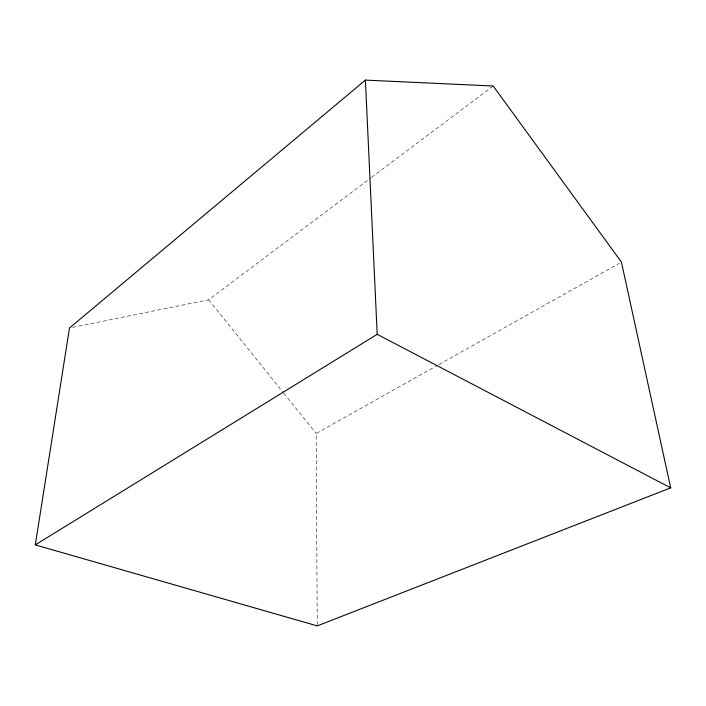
<?xml version="1.0" encoding="UTF-8"?>
<svg xmlns="http://www.w3.org/2000/svg" width="706" height="706" viewBox="0 0 706 706"><rect width="100%" height="100%" fill="white"/><g stroke="black" fill="none" stroke-linecap="round" stroke-linejoin="round"><path stroke-width="0.53" stroke-dasharray="3.53 2.65" d="M72.718 327.363L208.676 299.768L370.747 178M371.63 177.338L493.185 86.017M317.25 624.792L316.164 433.475L438.073 365.037M439.035 364.499L619.506 263.188M208.676 299.768L283.088 392.333M283.777 393.189L316.164 433.475"/><path stroke-width="1.06" d="M35.3 544.891L69.479 328.025L365.399 80.105L493.185 86.017L621.43 262.111L670.7 487.855L317.259 625.895L35.3 544.891L377.198 334.317L670.7 487.855M365.399 80.105L377.198 334.317"/></g></svg>
